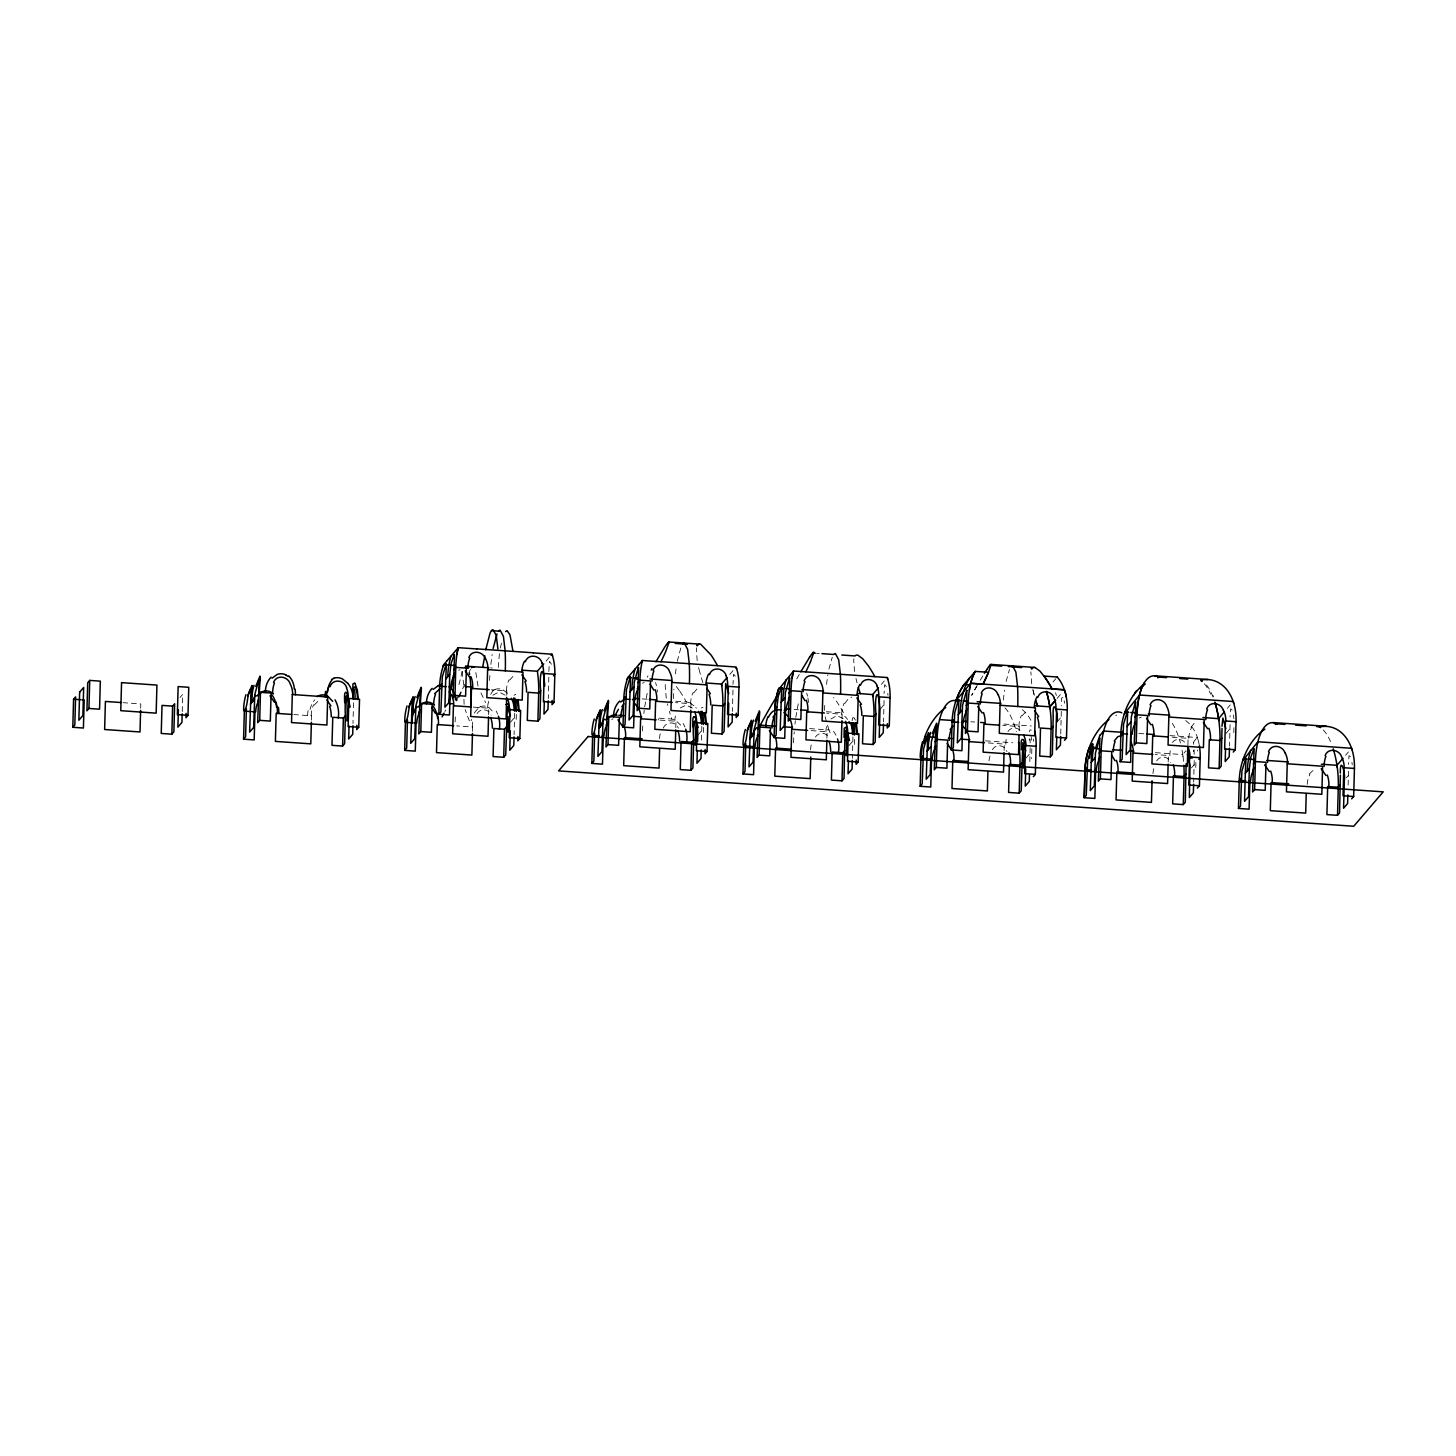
<?xml version="1.0" encoding="UTF-8"?>
<svg xmlns="http://www.w3.org/2000/svg" width="1456" height="1456" viewBox="0 0 1456 1456"><rect width="100%" height="100%" fill="white"/><g stroke="black" fill="none" stroke-linecap="round" stroke-linejoin="round"><path stroke-width="0.75" stroke-dasharray="5 3.75" d="M1030.084 739.066L1030.12 742.869M1030.138 747.765L1029.774 764.127M1061.297 711.42L1060.732 734.261M514.641 713.294L514.095 734.734M548.839 677.167L548.293 698.589M701.828 726.326L701.464 741.286M732.987 689.98L732.441 711.42M852.943 736.845L852.397 758.267M884.083 700.5L883.537 721.939M1194.175 749.822L1194.193 754.299M1194.211 760.596L1193.665 782.036M1230.065 724.597L1229.519 746.018M1348.456 771.334L1348.092 786.295M353.535 702.793L352.989 723.505M140.668 708.235L140.795 703.921L123.105 702.684M182.237 711.62L182.71 694.366L180.016 697.497M311.438 720.119L311.566 715.806L293.875 714.568M472.545 731.331L472.654 727.017L456.729 725.907M488.615 714.659L488.797 708.18L473.309 707.106M506.743 695.204L506.852 690.89L491.382 689.816M675.802 727.691L675.984 721.211L656.092 719.828M690.872 708.016L690.999 703.703L675.511 702.629M826.917 738.21L827.099 731.731L809.409 730.512M841.987 718.536L842.096 714.223L826.626 713.149M1004.112 750.55L1004.294 744.071L986.604 742.833M1019.182 730.876L1019.309 726.562L1002.711 725.397M1168.185 761.961L1168.367 755.5L1155.099 754.572M1187.914 744.78L1188.096 738.301L1170.406 737.082M1233.796 732.677L1233.978 726.198M852.088 720.738L852.706 717.699L854.108 717.863M1193.374 744.271L1193.556 742.687M463.936 699.335L464.1 704.322M490.872 664.427L492.146 654.508M643.861 713.604L644.244 710.2M794.958 724.105L795.358 720.72M1003.311 700.099L1004.585 690.162M675.402 673.855L676.276 667.321M826.498 684.375L827.863 674.747M644.68 706.87L647.756 690.035M795.777 717.389L798.871 700.554M499.408 653.744L498.225 667.958M1029.41 731.676L1030.084 729.82L1031.303 730.184M458.931 684.629L462.262 671.416M677.277 661.315L681.153 646.719A37.274 6.552 -86 0 1 681.699 645.572M500.391 648.047L501.428 643.061M828.919 669.087L832.268 657.238M1006.114 681.426L1009.463 669.578M514.023 695.204L515.806 694.312M701.282 707.98L703.011 707.343M469.414 671.707L469.942 670.397A37.255 6.552 -86 0 1 470.47 669.305M314.241 705.068L320.284 698.935M509.545 680.152L514.933 674.328M693.693 692.965L697.806 687.924M844.789 703.485L848.065 699.135L851.887 697.024M1021.985 715.824L1027.699 709.836M1190.953 727.272L1194.903 722.522M1309.326 774.01L1315.551 768.058M799.217 674.51L798.434 675.893A59.15 3.749 -61.7 0 0 795.249 681.554M977.176 685.485L975.629 688.233A59.15 3.749 -61.7 0 0 971.643 695.331A57.858 3.676 -61.7 0 1 976.721 686.304M980.216 680.261L983.073 675.475M663.263 728.073C666.084 721.412 675.839 721.011 678.314 728.164M1007.952 731.567C1010.919 726.617 1018.29 727.072 1021.348 731.695M992.391 749.713C995.868 743.415 1005.004 745.017 1006.951 751.66M830.939 718.973L836.909 715.606L843.679 718.827M477.131 713.531C480.498 707.816 488.979 708.999 491.127 715.133M815.415 737.082C818.327 732.277 825.77 731.913 828.482 737.118M1156.701 760.851C1160.068 755.136 1168.567 756.319 1170.697 762.434M492.856 695.167L498.989 692.055L505.396 695.276M546.091 661.079L548.439 658.349A9.937 2.275 79.1 0 1 549.003 657.693L549.567 657.038M510.546 722.176L514.569 717.462M729.765 674.456L732.586 671.161A9.937 2.275 79.1 0 1 733.132 670.506L733.515 670.069M697.733 735.207L701.774 730.493M881.39 684.356L884.32 680.953M848.83 745.727L852.87 741.013M879.988 709.381L884.029 704.668M1053.034 681.936L1055.855 678.66M1057.129 698.407L1061.479 693.183M1026.025 758.048L1030.065 753.353M1057.183 721.721L1061.224 717.007M1172.426 742.469C1175.975 737.391 1183.637 739.248 1186.276 744.253M1183.546 761.361A49.249 18.964 86 0 0 1182.727 754.572L1185.967 750.786M1227.353 708.344L1230.265 704.922M1191.463 767.913L1194.157 764.764M1225.97 733.46L1230.011 728.746M1345.562 755.282L1348.456 751.915M1346.363 777.868L1348.383 775.502M680.261 707.962L686.176 705.086L692.328 708.053M477.677 708.162L480.334 706.742M492.638 690.708L495.095 689.525M1139.229 717.99L1141.267 717.171M642.46 683.192L644.189 682.555M458.658 670.215L460.041 669.742M611.647 719.391L613.031 718.9M816.616 653.271L819.255 653.453M490.526 667.885L492.292 667.995M642.223 698.898L647.52 699.262M675.766 701.228L686.358 701.974A10.083 8.099 17.9 0 1 689.889 702.92M794.175 709.472L798.47 709.764M826.407 711.711L843.588 712.912A55.455 14.141 68.8 0 0 833.596 697.46M970.806 721.757L974.701 722.03M1003.985 724.069L1031.303 725.98M1138.792 733.46L1144.634 733.86M1170.005 735.626L1197.342 737.537L1197.888 739.229M659.386 718.154L671.744 719.009A59.15 15.088 68.8 0 1 669.396 711.311M809.645 728.601L828.992 729.947L830.502 733.842M985.475 740.849L1012.794 742.742M1155.409 752.679L1182.727 754.572L1183.018 756.574M689.926 702.829L695.968 707.307M503.521 690.144L509.09 694.676A25.717 24.206 -5.9 0 1 509.709 695.604M488.779 707.343L493.766 712.566M676.33 686.522L679.861 691.272M854.326 718.117L855.418 720.174M1062.898 697.515L1061.497 698.097L1061.26 705.851M680.68 725.124L675.22 719.992A10.137 9.864 -44.9 0 0 671.78 719.155M478.023 686.122L475.366 669.705M1350.422 756.683L1348.984 755.646L1348.438 764.345M1232.14 710.128L1230.666 708.799L1230.047 716.898M886.322 686.449L884.72 684.684L884.065 693.511M735.298 676.148L733.569 674.201L732.969 684.356M551.478 664.264L549.494 661.315L548.839 671.544M806.697 693.092L807.552 696.132M655.6 682.573L656.438 685.612M1064.136 700.718L1064.682 703.248M855.964 678.478L856.328 679.934A59.15 15.088 68.8 0 0 857.074 682.9M698.607 667.521L698.953 668.977M667.467 703.867L667.813 705.323M1032.832 689.361L1033.523 692.255A59.15 15.088 68.8 0 0 1034.27 695.222M462.043 671.507L463.754 684.939M1197.396 749.876L1197.615 751.005M1033.414 739.011L1033.778 741.395M666.266 698.243L665.192 685.74A34.307 8.754 68.8 0 1 665.993 682.245M1031.74 683.847L1030.903 672.672A34.307 8.754 68.8 0 1 1030.994 671.853M854.545 671.525L853.707 660.332A34.307 8.754 68.8 0 1 853.926 658.749M697.187 660.569L696.35 649.394A34.307 8.754 68.8 0 1 696.569 647.793M1233.469 715.005L1233.905 718.718M807.916 698.025L808.553 702.484M1351.932 762.343L1352.242 764.819M657.147 689.634L657.457 691.964M887.814 693.347L887.978 695.276M1029.319 740.321L1029.265 738.829M1193.356 750.022L1193.392 751.715M1031.176 736.463A28.319 5.715 88.9 0 1 1031.485 740.23M1031.794 748.821A28.319 5.715 88.9 0 1 1031.503 758.612M854.599 739.411A28.319 5.715 88.9 0 1 854.308 746.273M703.503 727.436A28.319 5.715 88.9 0 1 703.193 735.753M516.316 714.405A28.319 5.715 88.9 0 1 516.006 722.722M988.988 760.869A24.297 22.459 -53.9 0 1 990.171 755.591M1005.823 744.289A24.297 18.364 76 0 1 1006.442 738.01M810.628 749.876A24.297 23.715 -31.4 0 1 811.938 742.214M829.01 729.966A55.455 14.16 68.8 0 1 824.915 715.806M833.524 731.312A25.462 24.315 86.3 0 1 835.981 735.225M793.52 742.833A57.476 10.101 -86 0 1 794.23 731.786M825.934 731.549A24.297 20.712 63.7 0 1 827.245 723.923M844.735 716.316A19.692 17.872 10.5 0 1 847.574 719.391M659.532 738.665A24.297 23.715 -31.4 0 1 660.405 733.06M683.137 723.468A25.425 23.569 79.4 0 1 684.939 727.035M642.478 730.967A57.476 10.101 -86 0 1 643.024 722.667M674.838 721.029A24.297 20.712 63.7 0 1 676.367 712.767M679.843 691.254A59.15 15.088 68.8 0 1 686.358 701.974M695.768 707.452A25.425 23.769 -1.1 0 1 696.387 708.198M658.33 718.718A57.476 10.101 -86 0 1 658.294 719.974M472.326 727.017A24.297 23.715 -31.4 0 1 473.637 718.663M469.396 720.866A68.286 18.346 68.8 0 1 465.174 709.563M471.162 720.702A21.312 19.765 -53.1 0 1 471.489 719.355M474.292 713.112A21.312 19.765 -53.1 0 1 478.078 708.635M480.316 706.67A10.192 10.01 -54.6 0 1 488.779 707.325M496.15 711.056A25.717 23.514 77.7 0 1 497.643 714.15M455.109 721.921A57.476 10.101 -86 0 1 455.437 715.205M480.935 692.965A68.286 16.526 68.6 0 1 485.612 702.629M488.433 702.575A21.312 16.234 75.7 0 1 488.579 701.355M490.708 694.348A21.312 16.234 75.7 0 1 492.911 691.072M495.004 689.38A10.192 8.463 20.8 0 1 503.594 690.017M487.651 707.98A24.297 20.712 63.7 0 1 488.943 700.372M444.881 711.529A68.286 3.385 -61.8 0 1 445.718 709.964M464.792 684.32A68.286 5.205 -61.3 0 1 461.843 690.472M1004.968 707.853A51.961 20.02 86 0 1 1016.324 731.567M1022.294 709.673A51.961 35.217 -76 0 1 1031.94 722.504M311.22 715.806A24.297 23.715 -31.4 0 1 313.641 704.795M310.055 709.491A21.312 19.765 -53.1 0 1 314.733 699.79M307.635 715.569A28.21 26.59 -49.7 0 1 308.399 709.218M489.562 680.443A57.476 10.101 -86 0 1 490.035 673.509M506.524 690.89A24.297 23.715 -31.4 0 1 508.945 679.879M647.21 677.277A59.15 3.749 -61.7 0 1 648.011 675.821M702.902 682.664A59.15 15.088 68.8 0 1 698.953 668.959M673.436 698.607A57.476 10.101 -86 0 1 673.964 689.125M690.672 703.703A24.297 23.715 -31.4 0 1 693.092 692.692M824.496 710.437A57.494 10.101 -86 0 1 824.879 702.465M841.768 714.223A24.297 23.715 -31.4 0 1 844.189 703.212M1055.527 692.765A60.497 57.967 40.6 0 1 1056.364 695.586M1034.306 695.367A57.858 14.76 68.8 0 1 1033.014 690.217M1018.982 726.562A24.297 23.715 -31.4 0 1 1021.384 715.551M1307.197 784.347A24.297 22.459 -53.9 0 1 1309.945 774.319M1323.286 730.002A51.961 20.02 86 0 1 1331.84 744.817M1185.657 720.538A51.961 35.217 -76 0 1 1197.451 737.446M1199.216 744.689A49.249 33.379 -76 0 0 1197.323 737.537L1194.084 741.322A10.174 2.257 80.1 0 0 1193.611 742.833M1172.28 723.341A51.961 20.02 86 0 1 1180.397 742.997M1182.035 750.24A51.961 20.02 86 0 1 1182.782 754.536M1115.751 715.551A51.961 35.217 -76 0 1 1116.625 715.169M1169.896 755.719A24.297 18.364 76 0 1 1170.66 748.821M1152.952 773.609A24.297 22.459 -53.9 0 1 1154.481 766.366M1195.886 762.471A29.284 6.261 88.7 0 1 1195.631 769.478M1188.788 738.265A24.297 22.459 -53.9 0 1 1191.572 727.563M1213.085 697.096A51.761 19.929 86 0 0 1212.721 696.168L1211.155 692.619A53.162 20.457 86 0 0 1204.458 682.646M1212.994 695.477A52.543 21.294 87.1 0 1 1213.376 696.423M1204.33 683.792A53.071 19.638 84.9 0 1 1210.682 694.184"/><path stroke-width="1.5" d="M358.194 699.408L357.375 690.162L354.936 683.355M852.033 722.758L852.124 727.982M519.301 711.074L518.063 699.517M600.564 710.601L600.363 713.258M759.723 711.693L759.541 714.368M857.602 734.625L856.346 723.068M706.488 724.56L705.25 712.548M700.937 711.402L701.009 717.462M544.744 686.031C542.906 659.55 538.92 674.401 540.704 690.726L539.921 718.791L537.901 721.157L527.29 720.411L528.073 692.364L538.684 693.092L540.704 690.745M697.551 741.668C699.135 717.007 691.291 712.093 693.693 739.903L692.91 767.967L690.89 770.315L680.28 769.569L681.062 741.523L691.673 742.269L693.693 739.903M1057.183 721.703C1058.457 712.057 1052.288 697.024 1053.198 715.933M1344.361 780.198C1345.726 772.59 1339.902 755.191 1340.357 773.063M345.4 715.66L343.379 718.026L332.769 717.28L331.986 745.326L342.597 746.073L344.617 743.707L345.4 715.66C344.763 707.161 345.199 681.372 349.404 706.924M506.506 726.872L504.486 729.238L493.875 728.491L493.093 756.538L503.703 757.284L505.723 754.936L507.343 706.779L510.364 716.188M724.851 703.557L722.831 705.923L712.202 705.177L711.42 733.242L722.049 733.97L724.069 731.622L725.689 683.483L728.746 693.511M844.808 750.422L842.787 752.788L832.177 752.042L831.394 780.088L842.005 780.835L844.025 778.487L844.862 740.631M878.459 687.778L872.617 694.585A49.231 18.964 86 0 1 873.946 716.443L873.145 744.489L875.165 742.141L875.948 714.077C874.273 699.153 877.64 681.408 879.988 709.363L879.206 737.428L883.246 732.732L883.483 724.087M1022.003 762.762L1019.983 765.11L1009.372 764.382L1008.589 792.428L1019.2 793.174L1021.22 790.808L1022.84 742.669L1025.716 750.805M1053.143 726.417L1051.123 728.783L1040.512 728.036L1039.73 756.083L1050.34 756.829L1052.36 754.463L1053.198 716.625M1186.076 774.173L1184.056 776.539L1173.445 775.793L1172.662 803.858L1183.273 804.586L1185.293 802.238L1186.13 763.708M1221.93 738.174L1219.91 740.522L1209.299 739.775L1208.516 767.84L1219.127 768.568L1221.147 766.22L1222.003 728.382M1340.321 784.911L1338.301 787.277L1327.69 786.531L1326.907 814.596L1337.518 815.324L1339.538 812.976L1340.375 775.138M72.8 727.29L73.583 699.226L75.603 696.878L74.82 724.942L72.8 727.29L83.411 728.036L84.211 699.972L82.209 699.826M88.943 708.453L89.726 680.407L100.337 681.153L99.554 709.199L88.943 708.453L86.923 710.819L87.706 682.755L89.726 680.407M140.613 710.382L140.013 731.968L104.632 729.511L105.414 701.446L120.903 702.52M171.844 734.188L172.627 706.124L174.647 703.776L173.865 731.822L171.844 734.188L161.234 733.442L162.016 705.396L172.627 706.124M178.378 709.855L177.887 727.126L181.927 722.413L182.164 713.786M186.077 713.385L185.968 717.717L187.988 715.351L188.77 687.305L178.142 686.559L177.359 714.623L187.988 715.351M252.307 711.675L254.964 711.857L254.181 739.921L243.571 739.175L244.353 711.129C248.394 704.868 246.41 695.568 250.851 688.943M246.373 708.763L245.591 736.827L243.552 739.175M251.033 692.874L249.613 732.113L253.653 727.399L254.782 694.512L258.913 679.533M259.095 683.465L257.676 722.704L259.696 720.356L260.478 692.292L271.107 693.038L270.325 721.084L259.696 720.356M311.384 722.267L310.783 743.852L275.384 741.395L276.185 713.331L291.655 714.423M342.597 746.073L343.379 718.008M349.021 726.071L348.657 739.011L352.698 734.297L352.934 725.67M356.847 725.288L356.72 729.602L358.74 727.236L359.523 699.189L348.912 698.443L348.13 726.508L358.74 727.236M414.068 722.94L416.07 723.068L415.288 751.132L404.659 750.386L405.441 722.34C409.482 716.097 407.516 706.779 411.957 700.154M407.462 719.974L406.679 748.038L404.659 750.386M412.139 704.085L410.719 743.324L414.76 738.629L415.888 705.723L420.02 690.763M420.202 694.676L418.782 733.915L420.802 731.567L421.585 703.503L432.195 704.249L431.413 732.295L420.802 731.567M448.939 686.85L450.268 686.941L449.485 715.005L438.857 714.259L439.639 686.213A49.067 33.251 -76 0 1 441.386 672.617A49.34 33.433 -76 0 1 443.643 664.737L446.646 661.242A9.937 1.11 -71.4 0 1 447.119 660.642M446.155 664.045L442.296 676.894L440.877 711.911L438.857 714.259M445.7 679.151L444.917 707.197L448.958 702.484L449.74 674.437L445.7 679.151L446.41 664.154M454.399 658.549L452.98 697.788L455 695.44L455.783 667.376A49.067 18.892 86 0 1 456.911 654.49A49.34 19.001 86 0 1 457.912 649.194L458.258 647.665L476.84 648.957M472.472 733.496L471.871 755.063L436.491 752.606L437.273 724.56L453.635 725.689M488.561 716.825L488.015 736.245L452.634 733.769L453.417 705.723L471.107 706.961M503.703 757.284L504.486 729.238M506.67 697.351L506.069 718.936L470.688 716.479L471.471 688.415L489.161 689.653M510.292 730.803L509.764 750.222L513.786 745.508L514.041 736.882M513.75 697.97L513.822 704.431M517.954 736.499L517.826 740.813L519.847 738.465L520.629 710.401L510 709.673L509.218 737.719L519.847 738.465M537.901 721.157L538.684 693.092A49.085 18.91 86 0 0 538.301 679.37A49.504 19.055 86 0 0 537.373 671.252L522.285 670.197M544.326 701.155L543.962 714.095L547.984 709.381L548.239 700.755M552.152 700.372L552.024 704.686L554.044 702.32L554.827 674.274A49.085 33.27 -76 0 0 553.844 661.242A49.504 33.543 -76 0 0 551.988 654.199L533.424 652.907M601.929 736.008L603.257 736.099L602.475 764.163L591.846 763.417L592.647 735.371C596.687 729.11 594.703 719.81 599.144 713.185M594.649 733.005L593.866 761.069L591.846 763.417M599.308 717.389L597.906 756.356L601.947 751.66L603.075 718.754L607.207 703.794M607.37 707.98L605.969 746.946L607.989 744.598L608.772 716.534L619.401 717.28L618.6 745.326L607.989 744.598M632.414 699.626L634.397 699.754L633.615 727.818L623.004 727.072L623.787 699.026A49.067 33.251 -76 0 1 625.516 685.43A49.34 33.433 -76 0 1 627.773 677.568L630.776 674.055A9.937 1.11 -71.4 0 1 631.249 673.455L638.856 664.628A9.937 1.11 -71.4 0 1 639.366 664.009M630.284 676.858L626.426 689.725L625.024 724.724L623.004 727.09M630.448 681.044L629.047 720.01L633.087 715.315L634.215 682.409L638.347 667.449M638.511 671.635L637.127 710.601L639.148 708.253L639.93 680.189A49.067 18.892 86 0 1 641.059 667.321A49.34 19.001 86 0 1 642.405 660.496L660.969 661.788M659.604 748.675L659.058 768.095L623.678 765.638L624.46 737.591L642.151 738.811M675.748 729.856L675.202 749.276L639.821 746.801L640.604 718.754L656.092 719.828M690.817 710.182L690.217 731.749L654.836 729.292L655.619 701.246L672.199 702.393M690.89 770.315L691.673 742.269M697.315 750.313L696.951 763.253L700.991 758.54L701.228 749.913M705.141 749.531L705.013 753.844L707.034 751.496L707.816 723.432L697.206 722.704L696.423 750.75L707.034 751.496M722.049 733.97L722.831 705.923A49.085 18.91 86 0 0 722.449 692.182A49.504 19.055 86 0 0 721.521 684.065L706.415 683.028M728.764 703.175L728.091 726.908L732.131 722.212L732.368 713.567M736.281 713.185L736.172 717.499L738.174 715.151L738.956 687.086A49.085 33.27 -76 0 0 737.974 674.055A49.504 33.543 -76 0 0 736.135 667.012L661.024 661.697A59.15 3.767 -61.7 0 0 665.647 651.742L669.068 642.296A34.307 2.184 -61.7 0 0 664.664 647.247L655.91 661.734M751.715 746.437L754.354 746.619L753.571 774.683L742.96 773.937L743.743 745.891C747.783 739.63 745.818 730.33 750.24 723.705M745.763 743.525L744.981 771.589L742.96 773.937M750.404 727.891L749.021 766.875L753.043 762.161L754.172 729.274L758.321 714.295M758.485 718.5L757.084 757.466L759.104 755.118L759.886 727.054L770.497 727.8L769.714 755.846L759.104 755.118M784.183 710.182L785.512 710.273L784.729 738.338L774.101 737.591L774.901 709.545A49.195 33.342 -76 0 1 778.287 689.889L793.502 671.016L887.232 677.531L887.76 679.115M781.563 691.564L780.161 730.53L784.202 725.834L785.33 692.929L789.461 677.968M789.625 682.154L788.224 721.12L790.244 718.773L791.027 690.708A49.067 18.892 86 0 1 792.155 677.841A49.34 19.001 86 0 1 793.156 672.545L793.502 671.016A49.504 19.055 86 0 0 792.155 677.841M810.774 757.047L810.173 778.614L774.792 776.157L775.575 748.093L791.5 749.203M826.844 740.376L826.316 759.795L790.936 757.32L791.718 729.274L807.625 730.384M841.932 720.702L841.313 742.269L805.932 739.812L806.715 711.766L824.405 712.985M842.005 780.835L842.787 752.788M848.411 760.833L848.047 773.773L852.088 769.059L852.324 760.432M856.237 760.05L856.128 764.364L858.13 761.998L858.931 733.951L848.302 733.205L847.519 761.27L858.13 761.998M887.396 723.705L887.268 728.018L889.288 725.67L890.071 697.606A49.085 33.27 -76 0 0 889.088 684.575A49.504 33.543 -76 0 0 887.232 677.531M929.565 758.813L931.549 758.958L930.766 787.023L920.156 786.276L920.938 758.212A49.249 33.379 -76 0 1 924.979 736.627L936.681 737.446M927.436 736.044L923.577 748.912L922.176 783.91L920.156 786.276M927.709 736.208L926.216 779.215L930.238 774.501L931.385 741.595L935.516 726.635M935.753 726.726L934.279 769.805L936.299 767.439L937.082 739.393A49.249 18.964 86 0 1 939.575 719.592A51.961 20.02 86 0 1 957.211 701.155M961.379 722.522L962.707 722.613L961.925 750.677L951.314 749.931L952.097 721.885A49.195 33.342 -76 0 1 956.082 700.409A50.56 34.271 -76 0 1 963.945 684.629A50.469 34.198 -76 0 0 956.082 700.409L955.482 702.229M958.594 699.717L954.736 712.566L953.316 747.583L951.296 749.931M958.849 699.863L957.356 742.869L961.397 738.156L962.525 705.268L966.657 690.29M966.93 690.453L965.419 733.46L967.439 731.112L968.222 703.048A49.067 18.892 86 0 1 969.35 690.162A49.34 19.001 86 0 1 970.351 684.866L970.697 683.337A50.56 19.474 86 0 1 975.247 671.434L988.515 672.235L991.099 664.537A34.307 2.184 -61.7 0 0 986.713 669.669M987.914 771.534L987.368 790.954L951.987 788.497L952.77 760.432L968.258 761.506M1004.039 752.697L1003.512 772.117L968.131 769.66L968.913 741.614L984.383 742.687M1019.054 735.189L1018.508 754.608L983.128 752.151L983.91 724.087L999.398 725.161M1019.2 793.174L1019.983 765.11A49.249 18.964 86 0 0 1018.654 743.161M1025.734 768.841L1025.242 786.113L1029.283 781.399L1029.465 774.92M1033.323 776.703L1035.343 774.337L1036.126 746.291A49.249 33.379 -76 0 0 1034.597 730.766M1050.34 756.829L1051.123 728.764A49.231 18.964 86 0 0 1049.812 706.924A50.56 19.474 86 0 0 1046.354 691.309A50.469 19.438 86 0 1 1049.812 706.924L1050.085 708.799M1056.765 736.827L1056.401 749.767L1060.441 745.053L1060.678 736.427M1064.463 740.358L1066.484 737.992L1067.266 709.946A49.085 33.27 -76 0 0 1066.283 696.914A49.34 33.433 -76 0 0 1064.955 691.454L1064.427 689.871A50.469 34.198 -76 0 0 1057.365 677.149M1091.527 747.474L1087.668 760.341L1086.249 795.34L1084.229 797.706L1094.857 798.434L1095.64 770.388L1094.311 770.297M1091.782 747.583L1090.289 790.644L1094.33 785.931L1095.458 753.025L1099.589 738.065M1099.844 738.174L1098.352 781.217L1100.372 778.869L1101.155 750.823A49.195 18.946 86 0 1 1103.666 731.021A51.961 20.02 86 0 1 1121.775 712.785M1130.839 734.315L1130.711 762.416L1120.101 761.688L1120.883 733.624A49.249 33.379 -76 0 1 1124.906 712.039A50.523 34.234 -76 0 1 1134.097 694.457L1134.77 693.547A51.761 35.071 -76 0 1 1136.918 690.89L1139.957 687.669A53.162 36.018 -76 0 1 1144.78 683.501M1127.381 711.456L1123.522 724.324L1122.121 759.322L1120.101 761.688M1127.654 711.602L1126.143 754.627L1130.184 749.913L1131.312 717.007L1135.443 702.047M1135.698 702.156L1134.206 745.217L1136.226 742.851L1137.009 714.805A49.195 18.946 86 0 1 1139.138 696.623L1139.52 695.003A50.578 19.474 86 0 1 1144.052 683.173A52.707 20.293 85.9 0 1 1158.612 677.167M1152.06 780.798L1151.441 802.383L1116.06 799.908L1116.843 771.862L1134.533 773.081M1168.131 764.127L1167.585 783.546L1132.204 781.089L1132.986 753.025L1152.897 754.408M1183.273 804.586L1184.056 776.539A49.195 18.946 86 0 0 1183.855 765.31M1187.841 746.946L1187.313 766.366L1151.933 763.89L1152.715 735.844L1168.185 736.918M1193.611 784.183L1193.374 792.828L1189.334 797.524L1190.062 765.437L1187.386 754.244M1197.396 788.115L1199.416 785.767L1200.199 757.702A49.195 33.342 -76 0 0 1199.416 745.818M1219.127 768.586L1219.928 740.522A49.249 18.964 86 0 0 1218.581 718.572A50.523 19.456 86 0 0 1214.85 702.101A50.596 19.474 86 0 1 1218.581 718.554L1218.872 720.556M1225.552 748.566L1225.188 761.524L1229.228 756.811L1229.465 748.184M1233.25 752.097L1235.27 749.749L1236.053 721.703A49.304 33.415 -76 0 0 1233.196 701.519A50.469 34.198 -76 0 0 1226.152 688.906A52.707 35.708 -75.9 0 0 1201.073 680.116A53.162 20.457 86 0 1 1202.037 680.644M1248.556 781.035L1249.885 781.126L1249.102 809.172L1238.474 808.426L1239.256 780.38A49.195 33.342 -76 0 1 1243.297 758.794A51.961 35.217 -76 0 1 1264.864 729.147M1245.754 758.212L1241.895 771.079L1240.494 806.078L1238.474 808.444M1245.317 773.318L1244.534 801.364L1248.556 796.669L1249.339 768.604L1245.317 773.318L1246.027 758.376M1253.944 753.535L1252.597 791.955L1254.617 789.607L1255.4 761.561A49.195 18.946 86 0 1 1257.893 741.759A51.997 20.02 86 0 1 1276.985 724.032A51.961 35.217 -76 0 0 1275.238 724.451M1306.232 793.684L1305.686 813.103L1270.305 810.646L1271.088 782.6L1288.778 783.819M1337.518 815.324L1338.301 787.277A49.249 18.964 86 0 0 1336.972 765.31A51.961 20.02 86 0 0 1333.223 748.839M1344.361 780.216L1343.56 808.262L1347.601 803.566L1347.837 794.921M1351.641 798.853L1353.661 796.505L1354.444 768.44A49.304 33.415 -76 0 0 1351.568 748.275A51.997 35.235 -76 0 0 1319.445 726.981A51.961 20.02 86 0 1 1320.41 727.6M251.069 703.284L252.015 689.616M259.132 693.857L260.114 679.897M412.175 714.496L413.122 700.827M420.238 705.086L421.221 691.109M599.362 727.527L600.309 713.859M607.425 718.117L608.317 705.086M750.477 738.046L751.66 720.938M758.54 728.619L759.504 714.659M927.672 750.368L928.855 733.278M935.735 740.958L936.918 723.869M449.74 674.419L451.123 663.372L454.217 654.618M776.903 707.179L778.287 696.114L781.399 687.378M782.964 700.136L783.055 697.733A83.32 79.807 40.6 0 1 785.694 681.208L786.204 679.533M960.159 712.457L960.25 710.073A83.32 79.807 40.6 0 1 962.889 693.547M1249.357 768.604L1250.722 757.539L1253.834 748.803M259.132 682.937L259.15 679.624M420.238 694.148L420.274 690.872M454.436 658.021L454.472 654.745M251.051 692.601L251.124 689.107M412.157 703.812L412.212 700.318M599.344 716.843L599.399 713.313M607.389 707.707L607.461 703.903M630.466 680.771L630.557 677.004M638.547 671.362L638.602 667.558M750.459 727.363L750.495 723.796M758.503 718.227L758.576 714.459M781.581 691.291L781.654 687.487M789.643 681.881L789.698 678.041M1254.016 752.716L1254.089 748.912M927.545 741.068L927.654 739.703M853.034 722.94L852.925 730.53M1092.364 751.624L1092.855 744.18M260.151 679.606L260.333 676.767M421.239 690.817L421.421 687.978M608.444 703.849L608.626 701.009M252.07 689.016L252.27 686.176M413.176 700.227L413.358 697.388M751.442 724.069L751.351 725.015M928.637 736.408L928.546 737.355M456.674 700.573L457.057 697.169M450.177 695.113L449.176 702.12M484.812 655.801L482.646 667.339M637.874 679.188L637.91 678.46A34.307 2.184 -61.7 0 0 636.636 679.242M451.051 688.888L454.163 674.019M485.74 649.831L489.999 633.287A37.255 6.552 -86 0 1 493.038 629.738L496.241 635.38L497.916 648.903M493.129 648.484L497.006 633.906M702.101 711.292L701.847 724.214M1095.767 747.638L1099.589 736.135M642.041 662.025L642.405 660.496L639.402 663.991M1103.284 732.641L1103.666 731.021L1121.229 732.241M1257.511 743.379L1257.893 741.759L1351.568 748.275L1352.114 749.967M505.942 704.613L507.744 703.721M514.933 698.17L514.641 711.183M247.647 695.877L251.943 685.467M255.728 686.468L260.005 676.075M408.754 707.088L413.031 696.696M416.816 697.679L421.093 687.287M595.941 720.119L600.218 709.727M604.003 710.71L608.299 700.318M747.055 730.639L751.332 720.229M755.118 721.23L759.395 710.837M924.251 742.979L928.528 732.568M932.313 733.569L936.59 723.159M962.907 693.547L963.399 691.873A60.497 57.967 40.6 0 1 969.532 677.986M635.089 669.014L634.616 670.688A83.975 80.444 40.6 0 0 631.886 689.616M450.96 656.201L450.468 657.875A83.975 80.444 40.6 0 0 447.756 676.785M1250.595 750.277L1250.085 752.042A83.975 80.444 40.6 0 0 1247.355 770.97M443.043 666.557L443.607 664.846L448.284 665.046M627.172 679.37L627.791 677.55L631.267 677.786M1124.269 713.968L1139.52 695.003A50.469 19.438 86 0 1 1144.052 683.192M1242.641 760.724L1257.893 741.759M1092.291 744.271L1088.415 749.986A49.195 33.342 -76 0 0 1085.011 769.642L1084.229 797.706L1085.029 769.642A49.249 33.379 -76 0 1 1089.052 748.056A51.961 35.217 -76 0 1 1108.944 719.573M810.464 661.843L813.904 652.215A34.307 2.184 -61.7 0 0 809.518 657.329M774.774 708.289L774.847 708.126A55.455 3.531 -61.7 0 0 775.411 706.961M330.002 686.686C332.751 678.441 344.18 679.843 346.655 687.56M525.307 661.77C528.055 653.526 539.484 654.927 541.96 662.644M709.436 674.601C712.202 666.357 723.632 667.758 726.107 675.457M860.551 685.121C863.299 676.876 874.728 678.278 877.204 685.976M1037.746 697.442C1040.494 689.198 1051.924 690.599 1054.399 698.316M273.546 682.464C276.549 674.237 287.924 676.257 290.217 683.92A24.297 23.223 -22 0 1 292.674 694.476M434.652 693.675L440.276 688.415M468.85 657.548C471.853 649.321 483.228 651.342 485.521 659.004M621.839 706.706L623.878 703.776M652.998 670.361C656.001 662.134 667.376 664.154 669.651 671.835A24.297 23.223 -22 0 1 672.108 682.409M772.954 717.226L775.211 714.059M804.094 680.88C807.097 672.654 818.472 674.674 820.765 682.354A24.297 23.223 -22 0 1 823.222 692.91M950.149 729.565L952.879 725.962M981.289 693.22C984.292 684.993 995.667 687.014 997.961 694.676M1114.222 740.995L1117.735 736.754L1121.957 735.407M1150.076 704.977C1153.079 696.732 1164.454 698.771 1166.747 706.433A24.297 23.223 -22 0 1 1169.204 717.007M1206.678 708.908C1209.681 700.682 1221.056 702.702 1223.349 710.364M1268.467 751.715C1271.47 743.488 1282.845 745.508 1285.138 753.189M1325.069 755.664C1328.054 747.419 1339.429 749.458 1341.722 757.12A24.297 23.223 -22 0 1 1344.179 767.694M778.268 694.039L771.898 704.449A55.455 3.513 -61.7 0 0 760.25 725.197L758.048 728.801M257.821 700.809L258.367 699.881M418.928 712.039L420.092 710.182M453.125 675.893L454.964 673.182M606.115 725.07L607.953 722.34M637.273 688.724L638.438 686.868M757.229 735.589L757.775 734.643M788.369 699.244L789.971 696.805M934.424 747.911L935.589 746.073M965.565 711.565L967.403 708.854M1098.497 759.34L1100.099 756.902M1134.351 723.323L1134.897 722.394M1252.742 770.078L1254.344 767.64M623.204 700.773L623.987 699.426L620.656 702.065M624.751 698.079L625.516 696.751M800.764 671.817L809.554 657.275M984.383 673.327L986.749 669.596M1133.405 695.404L1134.078 694.457M272.054 678.187L277.313 674.383A10.192 8.499 18.2 0 1 285.831 674.783M433.16 689.398L438.402 685.612M256.729 696.059L262.553 691.6A10.192 9.974 -58.1 0 1 271.016 692.146L273.364 693.93M417.836 707.27L420.202 704.868M250.396 704.067L254.436 699.353M258.458 694.639L260.478 692.292M447.192 660.587L454.709 651.815A9.937 1.11 -71.4 0 1 455.237 651.196L458.258 647.665A49.504 19.055 86 0 0 456.911 654.49M411.502 715.278L415.542 710.564M419.565 705.869L421.585 703.503M441.659 683.847L439.639 686.213L446.282 686.668M453.762 669.742L455.783 667.376L466.393 668.122L465.611 696.168L455 695.44M537.555 671.034L540.376 667.758A9.937 2.275 79.1 0 1 540.922 667.103L543.743 663.827M551.06 655.291L551.988 654.199L552.497 655.782M553.48 675.839L554.827 674.274L544.216 673.527L543.434 701.592L554.044 702.32M598.689 728.309L602.729 723.596M606.752 718.9L608.772 716.534M625.807 696.66L623.787 699.026L629.756 699.444M629.829 691.964L633.87 687.25M637.91 682.555L639.93 680.189L650.541 680.935L649.758 708.999L639.148 708.253M721.703 683.847L724.506 680.571A9.937 2.275 79.1 0 1 725.07 679.934L727.181 677.459M735.571 667.667L736.645 668.595M749.804 738.829L753.826 734.115M757.866 729.42L759.886 727.054M780.871 709.964L774.901 709.545L776.903 707.197L776.121 735.244L774.101 737.61M780.944 702.484L784.984 697.77M789.006 693.074L791.027 690.708L801.637 691.454L800.855 719.501L790.244 718.773M875.948 714.077L873.928 716.443L863.317 715.697L862.534 743.761L873.145 744.489M956.082 700.409L970.733 683.246L1063.626 689.725M922.958 755.864L920.938 758.23L928.236 758.722M926.999 751.169L931.021 746.455M935.061 741.741L937.082 739.393L947.692 740.139L946.91 768.186L936.299 767.439M954.117 719.519L952.078 721.885L958.721 722.34M958.139 714.823L962.179 710.109M966.202 705.414L968.222 703.048L978.851 703.794L978.05 731.84L967.439 731.112M1049.812 706.924L1055.655 700.099L1049.794 706.815L1035.307 705.796M1100.427 734.789L1103.666 731.021M1087.031 767.294L1085.011 769.642L1090.999 770.06M1091.072 762.58L1095.112 757.866M1099.134 753.171L1101.155 750.823L1111.783 751.551L1110.983 779.615L1100.372 778.869M1122.904 731.276L1120.883 733.624L1127.508 734.097M1126.926 726.562L1130.966 721.867M1135.007 717.153L1137.009 714.805A49.304 18.983 86 0 1 1139.52 695.003L1233.196 701.519L1233.742 703.212M1224.423 711.747L1218.599 718.682L1202.965 717.48M1198.852 759.286L1200.199 757.702L1189.588 756.974L1188.806 785.021L1199.416 785.767M1241.276 778.032L1239.256 780.38L1245.899 780.835M1253.379 763.909L1255.4 761.561L1266.01 762.289L1265.228 790.353L1254.617 789.607M1337.245 767.312L1336.972 765.31L1342.978 758.303M605.368 719.883L611.666 715.569M421.275 704.067L423.66 702.811A10.192 9.974 -58.1 0 1 432.104 703.357L434.47 705.141M331.531 679.497L333.988 678.314M317.08 696.605L319.246 695.531A10.192 10.01 -54.6 0 1 327.691 696.114L332.678 701.337M668.886 641.987L699.699 644.134M990.935 664.409L1034.27 667.412M1154.699 675.802L1208.025 679.515M491.527 630.648L499.044 631.158M667.776 642.915L668.723 642.97M675.256 643.425L687.432 644.28M696.787 644.935L697.715 644.99M812.63 652.998L815.287 653.18M821.912 653.635L833.851 654.472A37.274 6.552 -86 0 1 835.398 653.58L838.692 659.786L840.367 674.183M841.823 655.018L855.072 655.946A34.307 8.754 68.8 0 1 858.057 655.291L862.807 658.822L868.358 665.883A59.15 15.088 68.8 0 1 874.874 676.585M989.825 665.319L1001.764 666.156M1008.389 666.611L1009.718 666.702M1021.657 667.54L1011.046 666.812A37.274 6.552 -86 0 1 1012.593 665.92L1015.888 672.126L1017.562 686.504A57.494 10.101 -86 0 1 1017.744 706.488M1030.957 668.195L1032.268 668.286M1166.584 677.622L1158.612 677.076A53.162 36.018 -76 0 0 1157.738 677.277M1179.833 678.551L1187.805 679.115M1057.256 677.022L1044.061 676.094A52.143 13.304 68.8 0 1 1045.554 678.223A59.15 15.088 68.8 0 1 1052.069 688.925M476.876 648.866L533.369 652.798M971.48 683.392L983.018 684.211A59.15 3.767 -61.7 0 0 987.678 674.164L988.478 672.308A52.143 3.312 -61.7 0 1 987.659 674.183A59.186 3.767 -61.7 0 1 983.018 684.211M968.458 684.757L964.072 684.447L975.32 671.307A50.469 19.438 86 0 0 970.697 683.337A49.704 19.146 86 0 0 969.35 690.162M449.449 665.137L455.255 665.538M465.811 666.156L488.761 667.758M633.578 677.95L638.219 678.278M649.94 678.969L671.125 680.443M782.727 688.342L778.887 688.069A49.231 33.361 -76 0 0 774.883 709.545M785.821 688.542L789.662 688.815M802.038 689.562L823.605 691.072M858.112 693.475L872.617 694.585L872.89 696.478M956.119 700.281L959.977 700.554M963.017 700.882L967.694 701.1M977.085 701.756L1000.8 703.394M1124.906 712.039L1128.819 712.312M1130.766 712.457L1136.626 712.858M1148.329 713.677L1169.805 715.169M1273.09 722.558L1326.416 726.271M465.283 667.321L468.832 667.576M782.928 689.434L781.617 689.343A34.18 2.166 -61.7 0 1 782.618 688.433M1277.003 723.832L1284.956 724.378M1295.567 725.124L1306.178 725.852M1316.788 726.599L1319.445 726.781M738.956 687.086L728.346 686.358L727.563 714.405L738.174 715.151M890.071 697.606L879.46 696.878L878.678 724.924L889.288 725.67M1067.266 709.946L1056.656 709.199L1055.873 737.264L1066.484 737.992M1137.009 714.805L1147.637 715.533L1146.855 743.597L1136.226 742.851M1236.053 721.703L1225.442 720.957L1224.66 749.003L1235.27 749.749M465.028 686.559L472.399 687.068M633.396 698.279L638.693 698.643M649.285 699.39L656.347 699.881M785.585 708.872L789.88 709.163M800.636 709.927L807.079 710.364M939.575 719.592L951.296 720.411M962.998 721.23L966.893 721.503M980.561 722.449L984.456 722.722M1146.6 734.006L1154.408 734.552M448.939 703.503L453.362 703.812M617.035 715.205L615.269 715.078A59.15 3.749 -61.7 0 1 618.454 709.272M618.8 715.315L624.096 715.697M632.923 716.297L641.75 716.916M760.25 725.161L775.284 726.216M783.874 726.817L792.464 727.418M948.384 738.265L952.297 738.538M962.052 739.211L969.86 739.757M1089.052 748.056L1100.754 748.875M1112.475 749.694L1122.23 750.368M1130.038 750.914L1133.933 751.187M1243.297 758.794L1247.191 759.067M1249.139 759.195L1254.999 759.613M1266.72 760.414L1288.178 761.925M1321.356 764.218L1336.972 765.31M1036.126 746.291L1025.497 745.545L1024.715 773.609L1035.343 774.337M1354.444 768.44L1343.815 767.712L1343.033 795.759L1353.661 796.505M73.583 699.226L80.881 699.735M244.353 711.129L250.978 711.584M405.441 722.34L412.74 722.849M592.647 735.371L599.271 735.826M743.743 745.891L750.386 746.346M1035.252 667.612L1040.003 671.161L1045.554 678.205A59.186 15.088 68.8 0 1 1052.124 689.034L1064.409 689.78A49.704 33.688 -76 0 1 1066.283 696.914M285.74 674.947L288.324 676.476M783.929 712.457L788.406 716.57M961.761 725.143L965.983 729.492M473.964 667.303L472.982 666.866A37.255 6.552 -86 0 0 471.489 667.758M1321.174 768.768L1325.979 775.502M1264.591 764.837L1269.377 771.571M856.82 697.934L861.479 704.322M617.963 719.828L622.749 726.544M634.088 702.702L638.511 708.162A24.297 23.223 -22 0 1 640.968 718.736M1146.509 718.281L1151.004 724.815M977.722 706.542L982.218 713.058M769.369 730.548L773.864 737.064M521.867 674.801L526.235 680.989M465.283 670.87L469.778 677.386M269.979 695.786L274.474 702.302M1203.402 722.449L1207.588 728.746M1034.615 710.692L1038.674 716.661M326.854 699.936L330.931 705.905M947.146 743.324L951.059 749.403M649.995 684.138L653.908 690.199M431.649 707.452L435.562 713.513M1111.492 754.991L1115.132 760.833M706.87 688.324L710.382 693.802M801.637 695.149L805.022 700.718M1023.24 739.593C1020.165 737.61 1021.384 746.928 1021.238 749.731M846.045 727.254L844.243 728.164L844.043 737.391M694.931 716.734C691.782 714.969 693.111 724.233 692.947 726.872M354.718 683.101L352.916 683.992L352.716 693.22M346.637 692.492C343.58 690.508 344.781 699.845 344.653 702.629M449.267 691.873L451.324 695.131M348.002 683.465L342.433 678.915A10.192 8.463 20.8 0 0 333.915 678.168M467.467 667.503L465.956 666.375A37.274 6.552 -86 0 0 465.429 666.466M1187.441 751.187L1190.043 758.43M1023.459 739.866L1025.752 745.909M846.264 727.527L849.467 740.54M695.149 717.007L698.152 727.49M507.962 703.976L510.346 710.401M346.856 692.765L350.113 707.07M845.554 721.393L846.063 722.322M512.985 651.378L509.982 634.852L507.179 630.739A37.255 6.552 -86 0 0 505.687 631.631M966.329 730.093L966.82 731.021A24.297 23.223 -22 0 1 969.259 741.595M855.254 722.995L856.929 734.279M704.231 712.712L705.814 724.433M517.026 699.681L518.627 711.402M469.251 672.581L469.633 674.474M721.521 684.065L721.776 685.958M469.96 676.603L470.925 686.977A57.476 10.101 -86 0 1 471.125 705.687M848.702 740.376L845.718 730.311L844.862 739.939M1225.897 728.783L1222.913 718.063L1221.966 726.307M357.521 699.517C357.321 683.428 351.624 682.209 353.553 699.262M852.925 731.221L852.943 734.734M1023.113 745.854A28.356 5.751 88.9 0 1 1023.459 768.058M928.327 748.129A28.319 14.924 -80.1 0 1 930.621 732.423M920.247 757.557A28.356 14.96 -80.1 0 1 922.54 741.814M853.98 724.123A28.319 5.715 88.9 0 1 854.581 735.007M845.918 733.515A28.356 5.751 88.9 0 1 846.264 755.719M751.132 735.79A28.319 14.924 -80.1 0 1 753.425 720.083M743.051 745.217A28.356 14.96 -80.1 0 1 745.345 729.474M702.866 713.604A28.319 5.715 88.9 0 1 703.485 724.487M694.821 722.995A28.356 5.751 88.9 0 1 695.149 745.199M600.036 725.27A28.319 14.924 -80.1 0 1 602.311 709.563M591.937 734.698A28.356 14.96 -80.1 0 1 594.23 718.973M515.679 700.591A28.319 5.715 88.9 0 1 516.298 711.474M508.108 716.516A28.356 5.751 88.9 0 1 507.962 732.168M412.849 712.239A28.319 14.924 -80.1 0 1 415.124 696.532M404.75 721.666A28.356 14.96 -80.1 0 1 407.043 705.942M924.869 736.59A51.961 35.217 -76 0 1 945.708 707.561M1018.527 742.032A51.961 20.02 86 0 1 1018.709 743.124M1008.972 752.861A24.297 21.203 72.9 0 1 1010.464 764.582M932.259 758.922A24.297 22.459 -53.9 0 1 935.043 748.22M952.37 748.912A24.297 21.203 72.9 0 1 953.88 760.651M1023.568 734.88A24.297 23.223 -22 0 1 1025.861 745.545M949.221 740.358A24.297 18.364 76 0 1 951.005 730.22M829.046 741.177A24.297 18.364 76 0 1 830.666 751.733M837.528 738.902A25.462 24.315 86.3 0 1 838.292 752.916M845.845 722.431A24.297 22.477 -53.9 0 1 847.592 733.205M848.975 721.594A19.692 17.872 10.5 0 1 849.631 722.995M850.377 722.704A27.882 26.354 -38.7 0 1 852.397 733.442M755.063 746.582A24.297 22.459 -53.9 0 1 757.848 735.881M775.174 736.572A24.297 21.203 72.9 0 1 776.667 748.311M751.423 737.191A25.462 25.407 58.1 0 1 756.701 727.618M772.026 728.018A24.297 18.364 76 0 1 773.809 717.881M789.771 718.609A24.297 23.223 -22 0 1 792.064 729.256M768.568 717.007A19.692 17.09 36.8 0 1 773.536 710.91M765.71 727.308A27.882 22.586 69.8 0 1 768.058 716.552M677.95 730.657A24.297 18.364 76 0 1 679.552 741.213M685.703 729.147A25.425 23.569 79.4 0 1 686.595 742.232M694.749 711.911A24.297 22.477 -53.9 0 1 696.478 722.686M698.461 711.347A25.425 23.769 -1.1 0 1 701.264 722.959M603.949 736.063A24.297 22.459 -53.9 0 1 606.733 725.361M624.078 726.053A24.297 21.203 72.9 0 1 625.57 737.792M611.666 715.606A10.137 9.864 -44.8 0 1 615.196 715.205M600.272 727.072A25.425 25.316 -8.2 0 1 604.258 719.064M620.929 717.499A24.297 18.364 76 0 1 622.695 707.361M613.595 716.771A25.425 22.022 49.1 0 1 619.71 701.064M490.745 717.626A24.297 18.364 76 0 1 492.365 728.182M498.371 716.152A25.717 23.514 77.7 0 1 499.372 729.183M511.384 698.261A25.717 24.206 -5.9 0 1 514.114 709.927M507.543 698.88A24.297 22.477 -53.9 0 1 509.291 709.654M416.762 723.031A24.297 22.459 -53.9 0 1 419.546 712.33M436.873 713.021A24.297 21.203 72.9 0 1 438.383 724.76M442.042 716.916A68.286 3.385 -61.8 0 1 444.062 713.094M433.306 706.36A21.312 16.234 75.8 0 1 437.728 718.518M412.066 722.868A25.717 25.516 -19.2 0 1 416.707 706.488M460.933 692.328A68.286 5.205 -61.3 0 1 458.604 697.042M449.922 687.177A21.312 19.765 -53 0 1 455.528 699.917M438.347 685.503A10.192 8.499 18.2 0 1 440.258 685.03M426.481 703.721A25.717 22.204 52.8 0 1 432.141 688.342M433.742 704.467A24.297 18.364 76 0 1 435.508 694.33M451.469 695.058A24.297 23.223 -22 0 1 453.781 705.705M354.572 689.361A28.319 5.715 88.9 0 1 355.155 698.789M346.528 698.753A28.356 5.751 88.9 0 1 346.856 720.957M251.742 701.028A28.319 14.924 -80.1 0 1 254.036 685.321M243.643 710.455A28.356 14.96 -80.1 0 1 245.937 694.712M327.618 691.8A21.567 16.052 77.1 0 1 331.913 680.007M347.948 683.501A25.717 24.206 -5.9 0 1 353.025 698.698M346.455 687.669A24.297 22.477 -53.9 0 1 348.184 698.443M326.544 696.769A24.297 20.712 63.7 0 1 329.202 686.104M325.07 696.914A28.283 20.602 77.3 0 1 325.58 691.382M288.798 675.984A21.549 19.838 -56.5 0 1 294.294 689.088M265.374 692.51A25.717 22.204 52.8 0 1 271.053 677.131M272.636 693.256A24.297 18.364 76 0 1 274.42 683.119M295.058 689.052A28.301 25.771 -57.7 0 1 295.386 694.767M255.655 711.82A24.297 22.459 -53.9 0 1 258.44 701.119M275.785 701.81A24.297 21.203 72.9 0 1 277.277 713.549M272.199 695.149A21.312 16.234 75.8 0 1 276.622 707.307M278.424 707.325A28.21 20.548 77.2 0 1 278.806 713.367M252.197 702.047A25.717 25.516 -19.2 0 1 255.619 695.276M329.657 706.415A24.297 18.364 76 0 1 331.258 716.953M335.044 699.845A25.717 23.514 77.7 0 1 338.265 717.972M467.94 668.34A24.297 18.364 76 0 1 469.706 658.203M485.667 658.931A24.297 23.223 -22 0 1 487.978 669.578M505.305 670.816A57.476 10.101 -86 0 0 505.123 650.832L503.448 636.454L500.154 630.248A37.274 6.552 -86 0 0 498.607 631.14M450.96 686.904A24.297 22.459 -53.9 0 1 453.744 676.203M471.089 676.894A24.297 21.203 72.9 0 1 472.581 688.633M541.741 662.753A24.297 22.477 -53.9 0 1 543.488 673.527M521.849 671.871A24.297 20.712 63.7 0 1 524.506 661.188M524.961 681.499A24.297 18.364 76 0 1 526.562 692.037M682.755 643.952A37.274 6.552 -86 0 1 684.284 643.061L687.596 649.267L689.27 663.663A57.476 10.101 -86 0 1 689.434 683.647M651.196 670.051A59.15 3.749 -61.7 0 1 651.997 668.632M697.151 645.9A34.307 8.754 68.8 0 1 700.718 644.28L711.001 654.927A59.15 15.088 68.8 0 1 717.499 665.647M652.07 681.153A24.297 18.364 76 0 1 653.853 671.016M635.107 699.717A24.297 22.459 -53.9 0 1 637.892 689.016M655.218 689.707A24.297 21.203 72.9 0 1 656.729 701.446M725.889 675.566A24.297 22.477 -53.9 0 1 727.636 686.34M705.978 684.684A24.297 20.712 63.7 0 1 708.635 674.001M709.09 694.312A24.297 18.364 76 0 1 710.71 704.868M810.482 661.825A59.15 3.767 -61.7 0 1 805.86 671.78M860.278 693.62A59.15 15.088 68.8 0 1 858.348 687.45M803.184 691.673A24.297 18.364 76 0 1 804.95 681.535M840.385 674.255A57.494 10.101 -86 0 1 840.549 694.148M786.204 710.237A24.297 22.459 -53.9 0 1 788.988 699.535M806.333 700.227A24.297 21.203 72.9 0 1 807.825 711.966M877.003 686.085A24.297 22.477 -53.9 0 1 878.732 696.86M857.093 695.204A24.297 20.712 63.7 0 1 859.75 684.52M860.205 704.831A24.297 18.364 76 0 1 861.806 715.387M1031.703 669.178A34.307 8.754 68.8 0 1 1035.289 667.576M1037.473 705.96A59.15 15.088 68.8 0 1 1036.017 701.319M1037.509 706.069A57.858 14.76 68.8 0 1 1035.817 700.682M980.379 704.012A24.297 18.364 76 0 1 982.145 693.875M998.124 694.603A24.297 23.223 -22 0 1 1000.418 705.25M963.399 722.576A24.297 22.459 -53.9 0 1 966.183 711.875M983.528 712.566A24.297 21.203 72.9 0 1 985.02 724.305M1054.199 698.425A24.297 22.477 -53.9 0 1 1055.928 709.199M1034.288 707.543A24.297 20.712 63.7 0 1 1036.945 696.86M1037.4 717.171A24.297 18.364 76 0 1 1039.002 727.709M1327.29 775.011A24.297 21.203 72.9 0 1 1328.782 786.75M1250.577 781.071A24.297 22.459 -53.9 0 1 1253.361 770.37M1270.688 771.079A24.297 21.203 72.9 0 1 1272.198 782.8M1324.141 766.457A24.297 18.364 76 0 1 1325.925 756.319M1267.557 762.507A24.297 18.364 76 0 1 1269.323 752.37M1285.284 753.098A24.297 23.223 -22 0 1 1287.595 763.763M1187.641 746.309A24.297 23.223 -22 0 1 1189.934 756.956M1113.312 751.769A24.297 18.364 76 0 1 1115.078 741.632M1131.057 742.378A24.297 23.223 -22 0 1 1133.35 753.025M1173.299 764.982A24.297 21.203 72.9 0 1 1174.555 776.012M1096.332 770.333A24.297 22.459 -53.9 0 1 1099.116 759.632M1116.461 760.341A24.297 21.203 72.9 0 1 1117.953 772.062M1089.543 758.248A29.284 6.243 88.7 0 1 1091.145 745.581M1092.364 744.089A10.174 1.147 -72.5 0 1 1092.783 744.125M1092.4 759.486A29.284 15.725 -79.9 0 1 1093.893 746.892M1099.662 735.808A10.174 1.219 -72.4 0 1 1100.445 734.679M1191.554 756.72A29.284 15.725 -79.9 0 1 1191.954 758.394M1208.899 728.255A24.297 21.203 72.9 0 1 1210.409 739.994M1132.186 734.334A24.297 22.459 -53.9 0 1 1134.97 723.614M1152.315 724.324A24.297 21.203 72.9 0 1 1153.807 736.063M1205.768 719.701A24.297 18.364 76 0 1 1207.534 709.563M1223.495 710.291A24.297 23.223 -22 0 1 1225.806 720.938M1149.166 715.751A24.297 18.364 76 0 1 1150.95 705.632M1134.552 693.183A52.543 36.473 -77.3 0 1 1136.736 690.526M1140.285 688.451A53.071 35.29 -74.7 0 1 1144.998 684.265M1157.72 677.713A53.071 35.29 -74.7 0 1 1158.594 677.477M1201.036 680.771A53.071 19.638 84.9 0 1 1202.001 681.499M79.643 692.182L78.861 720.229L82.883 715.515L83.665 687.469L79.643 692.182M121.558 682.627L120.775 710.674L156.156 713.149L156.939 685.084L121.558 682.627M292.31 694.512L291.528 722.558L326.908 725.033L327.691 696.969L292.31 694.512M487.614 669.596L486.832 697.642L522.213 700.118L522.995 672.053L487.614 669.596M671.744 682.409L670.961 710.473L706.342 712.93L707.143 684.884L671.744 682.409M822.858 692.929L822.076 720.993L857.457 723.45L858.239 695.404L822.858 692.929M1000.054 705.268L999.271 733.314L1034.652 735.79L1035.434 707.725L1000.054 705.268M1168.84 717.025L1168.058 745.072L1203.439 747.529L1204.221 719.482L1168.84 717.025M1287.231 763.763L1286.449 791.827L1321.83 794.284L1322.612 766.238L1287.231 763.763M588.097 736.499L558.613 770.897L1353.716 826.262L1383.2 791.846L588.097 736.499"/></g></svg>
